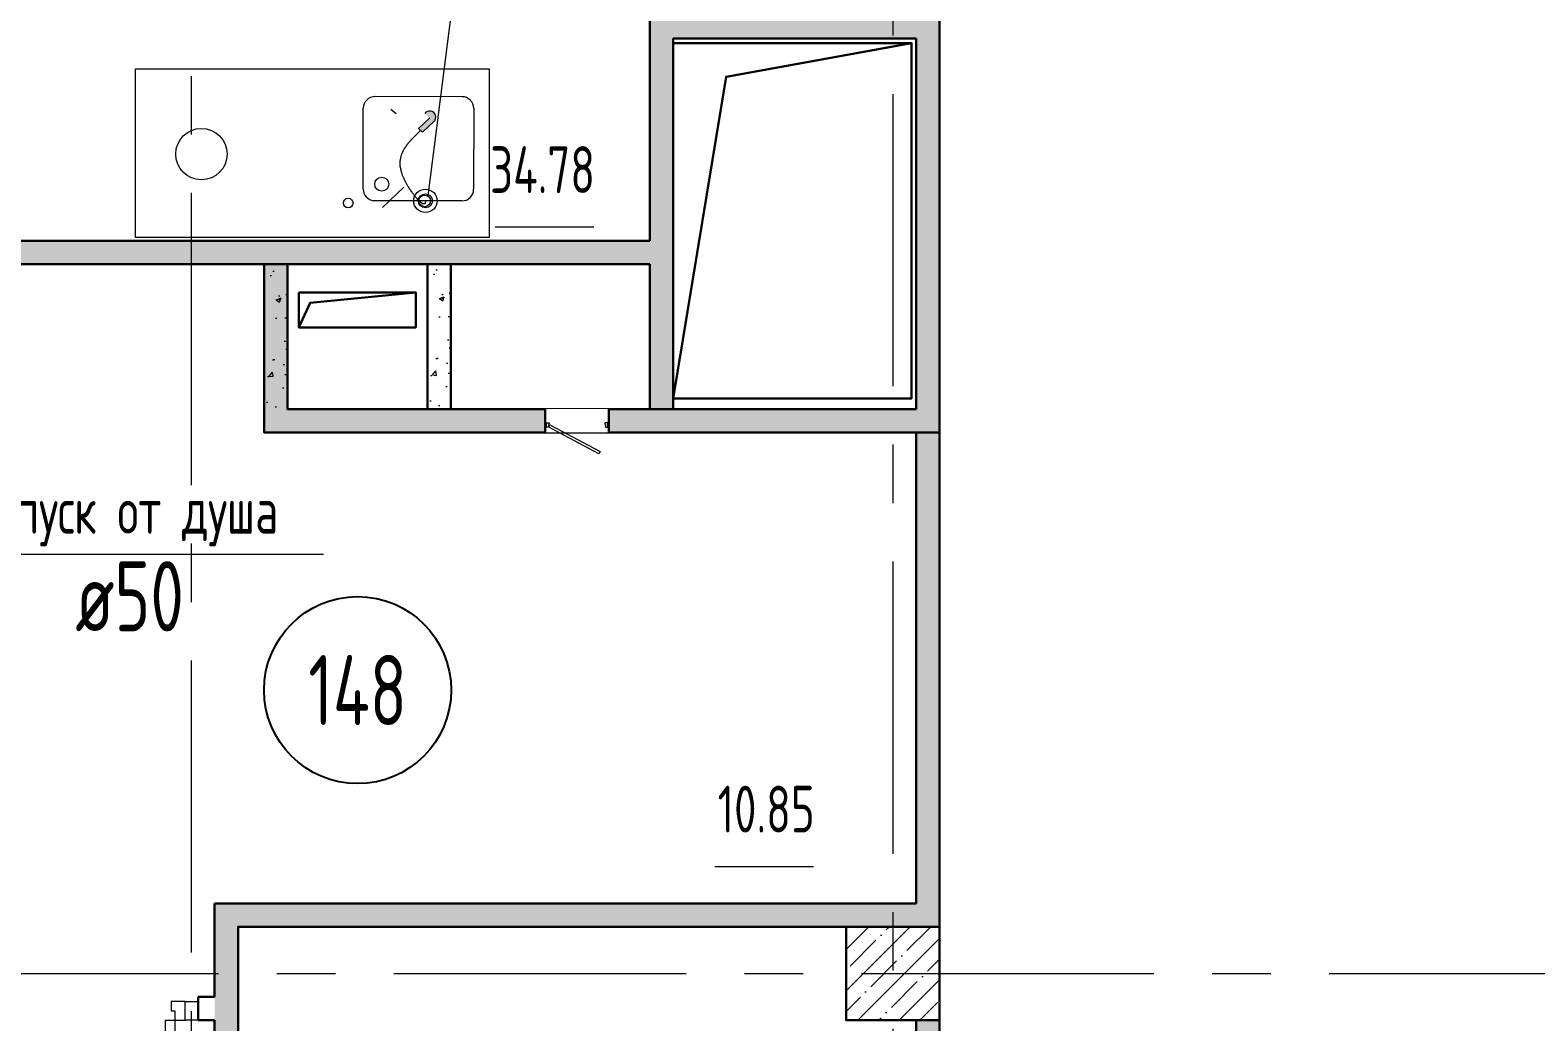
# Model space of a CAD drawing. Header units: millimetres. Extents: x -8689834 to 9419935, y -370377 to 166066.
# Drawn here: x -203923 to -197484, y 106394 to 110637 of the extents above; entities that cross this region are included whole.
import ezdxf
from ezdxf import colors
from ezdxf.entities.mleader import LeaderData, LeaderLine
from ezdxf.enums import TextEntityAlignment as Align
from ezdxf.math import Vec2, Vec3

# ---------------------------------------------------------------- set-up
doc = ezdxf.new("R2010")
doc.units = ezdxf.units.MM
doc.header["$MEASUREMENT"] = 0
doc.linetypes.add('ACAD_ISO03W100', pattern=[30, 12, -18])
doc.linetypes.add('CENTER', pattern=[2, 1.25, -0.25, 0.25, -0.25])
doc.layers.get('0').update_dxf_attribs({"color": 250, "lineweight": 9})
for name, color, linetype, lineweight in [('АР_Двери', 175, 'Continuous', 18), ('АР_Колонны', 250, 'Continuous', 30), ('АР_Колонны Штрих', 250, 'Continuous', 5), ('АР_Маркер экспликации', 239, 'Continuous', 13), ('АР_Номер помещения', 1, 'Continuous', 25), ('АР_Оси', 195, 'Continuous', 9), ('АР_Отметки', 250, 'Continuous', 15), ('АР_Перегородки газоблок', 165, 'Continuous', 30), ('АР_Перегородки газоблок_Штрих', 165, 'Continuous', 5), ('АР_Помещения_площадь', 19, 'Continuous', 9), ('ВК_канализация', 32, 'Continuous', 30), ('Задания на лючки', 32, 'Continuous', 15), ('М_проемы ОВ 4-5эт', 172, 'Continuous', 30), ('ТХ_пищеблок', 30, 'Continuous', 20)]:
    doc.layers.add(name, color=color, linetype=linetype, lineweight=lineweight)
doc.styles.add('ISOCPEUR', font='isocpeur.ttf', dxfattribs={"width": 0.7})
doc.styles.get("Standard").update_dxf_attribs({"font": 'isocpeur.ttf', "width": 0.7})
pattern_1 = [(50, (0, 0), (215.17805, -18.82564), [22.5, -247.5]), (355, (0, 0), (-41.6254, 225.65764), [18, -198]), (100.45144, (17.93, -1.57), (173.55265, 206.832), [19.12206, -210.34263]), (46.1842, (0, 60), (320.1724, -49.65578), [33.75, -371.25]), (96.63564, (26.68, 55.86), (280.3986, 292.2356), [28.6831, -315.51413]), (351.18416, (0, 60), (280.3986, 292.2356), [27, -297]), (21, (30, 45), (179.07212, -120.78567), [22.5, -247.5]), (326, (30, 45), (72.9946, 217.54501), [18, -198]), (71.45144, (44.92, 34.93), (252.06671, 96.75935), [19.12206, -210.34263]), (37.5, (0, 0), (3.647957, 99.868156), [0, -195.6, 0, -201, 0, -198.75]), (7.5, (0, 0), (78.92086, 118.323514), [0, -114.6, 0, -191.1, 0, -75.75]), (327.5, (-66.9, 0), (160.14673, -6.766462), [0, -75, 0, -234, 0, -310.5]), (317.5, (-96.9, 0), (174.95585, 30.031495), [0, -97.5, 0, -155.4, 0, -220.5])]

# ---------------------------------------------------------------- blocks, each defined once
blk = doc.blocks.new('*U50')
at = {"layer": 'АР_Номер помещения', "color": 7}
blk.add_circle((-5584.6, -1809.9), 400, dxfattribs=at)
at = {"layer": 'АР_Помещения_площадь', "color": 7}
blk.add_line((-2993.7, -3156.3), (-3416, -3156.3), dxfattribs=at)
at = {"color": 7, "style": 'ISOCPEUR', "width": 0.7, "flags": 1}
blk.add_attdef('КАТЕГОРИЯ', (-499.2, -2092.2), '', height=250, dxfattribs=at)
at = {"layer": 'АР_Номер помещения', "color": 7, "style": 'ISOCPEUR', "width": 0.7}
blk.add_attdef('НОМЕР_ПОМЕЩЕНИЯ', text='', height=300, dxfattribs=at).set_placement((-5584.6, -1809.9), align=Align.MIDDLE_CENTER)
at = {"layer": 'АР_Помещения_площадь', "color": 7, "lineweight": 30, "width": 0.7, "flags": 104}
blk.add_attdef('ИМЯ_ПОМЕЩЕНИЯ', text='', height=100, dxfattribs=at).set_placement((157.6, 1217.1), align=Align.MIDDLE_CENTER)
at = {"layer": 'АР_Помещения_площадь', "color": 7, "style": 'ISOCPEUR', "width": 0.7}
blk.add_attdef('ПЛОЩАДЬ_ПОМЕЩЕНИЯ', text='', height=200, dxfattribs=at).set_placement((-2988.8, -2909.8), align=Align.MIDDLE_RIGHT)
blk = doc.blocks.new('*U264')
at = {"layer": 'АР_Номер помещения', "color": 7}
blk.add_circle((-1397.9, -1051.9), 400, dxfattribs=at)
at = {"layer": 'АР_Помещения_площадь', "color": 7}
blk.add_line((551.8, -1807.3), (129.5, -1807.3), dxfattribs=at)
at = {"color": 7, "style": 'ISOCPEUR', "width": 0.7, "flags": 1}
blk.add_attdef('КАТЕГОРИЯ', (-499.2, -2092.2), '', height=250, dxfattribs=at)
at = {"layer": 'АР_Номер помещения', "color": 7, "style": 'ISOCPEUR', "width": 0.7}
blk.add_attdef('НОМЕР_ПОМЕЩЕНИЯ', text='', height=300, dxfattribs=at).set_placement((-1397.9, -1051.9), align=Align.MIDDLE_CENTER)
at = {"layer": 'АР_Помещения_площадь', "color": 7, "lineweight": 30, "width": 0.7, "flags": 104}
blk.add_attdef('ИМЯ_ПОМЕЩЕНИЯ', text='', height=100, dxfattribs=at).set_placement((157.6, 1217.1), align=Align.MIDDLE_CENTER)
at = {"layer": 'АР_Помещения_площадь', "color": 7, "style": 'ISOCPEUR', "width": 0.7}
blk.add_attdef('ПЛОЩАДЬ_ПОМЕЩЕНИЯ', text='', height=200, dxfattribs=at).set_placement((556.7, -1560.8), align=Align.MIDDLE_RIGHT)
blk = doc.blocks.new('*U685')
blk.add_lwpolyline([(-100, 80), (-100, 1010), (-140, 1010), (-140, 80)], close=True)
for points in [[(-1130, 0), (-1130, 80), (-1075, 80), (-1075, 0), (-1130, 0)], [(-1075, 80), (-1075, 0), (-1015, 0), (-1015, 40), (-1030, 40), (-1030, 80), (-1075, 80)], [(-55, 80), (-55, 0), (-115, 0), (-115, 40), (-100, 40), (-100, 80), (-55, 80)], [(0, 0), (0, 80), (-55, 80), (-55, 0), (0, 0)]]:
    blk.add_lwpolyline(points)
at = {"linetype": 'ACAD_ISO03W100', "ltscale": 3}
blk.add_arc((-100, 80), 930, 90, 180, dxfattribs=at)
blk = doc.blocks.new('_DotSmall')
at = {"color": 0, "linetype": 'ByBlock', "const_width": 0.5}
blk.add_lwpolyline([(-0.0625, 0, 1), (0.0625, 0, 1)], format="xyb", close=True, dxfattribs=at)
blk = doc.blocks.new('*U1823')
at = {"color": 7}
blk.add_wipeout([(-565, 144), (445, 144), (445, -226), (-565, -226)], dxfattribs=at)
at = {"lineweight": 30}
for p, q in [((-565, 144), (-565, -226)), ((445, 144), (445, -226))]:
    blk.add_line(p, q, dxfattribs=at)
for p, q in [((-530, 60), (-565, 60)), ((-550, 60), (-550, -10)), ((-550, -10), (-550, 60)), ((-510, 60), (-530, 60)), ((-510, 20), (-510, 60)), ((-500, 20), (-510, 20)), ((-500, -10), (-500, 20)), ((380, -10), (380, 20)), ((380, 20), (390, 20)), ((390, 20), (390, 60)), ((390, 60), (410, 60)), ((410, 60), (445, 60)), ((430, 60), (430, -10)), ((430, -10), (430, 60)), ((-565, -10), (-530, -10)), ((-530, -10), (-500, -10)), ((410, -10), (380, -10)), ((445, -10), (410, -10))]:
    blk.add_line(p, q)
blk.add_lwpolyline([(389, 60), (370, 25), (-424, 448), (-406, 483)], close=True)

msp = doc.modelspace()

# ---------------------------------------------------------------- hatches: boundary and pattern name
at = {"layer": 'АР_Колонны Штрих', "ltscale": 100}
h = msp.add_hatch(dxfattribs=at)
h.set_pattern_fill('ANSI35', scale=500)
h.set_pattern_definition([(45, (-1157486.01, 146672.16), (-88.388348, 88.388348), []), (45, (-1157397.63, 146672.16), (-88.388348, 88.388348), [156.25, -31.25, 0, -31.25])])
h.paths.add_polyline_path([(-200033.9, 106800.7), (-200433.9, 106800.7), (-200433.9, 106400.7), (-200033.9, 106400.7)])
at = {"layer": 'АР_Перегородки газоблок_Штрих', "ltscale": 100}
h = msp.add_hatch(dxfattribs=at)
h.set_pattern_fill('AR-CONC', scale=30)
h.set_pattern_definition(pattern_1)
h.paths.add_polyline_path([(-210461.8, 109734.7), (-210361.8, 109634.7)], flags=17)
h.paths.add_polyline_path([(-201173.4, 109734.7), (-201293.4, 109734.7), (-210461.8, 109734.7), (-210361.8, 109634.7), (-202922.4, 109634.7), (-202922.4, 109061.2), (-202922.4, 108915.3), (-200133.9, 108915.3), (-200133.9, 106900.6), (-203133.9, 106900.6), (-203133.9, 104807.7), (-203241.9, 104807.7), (-203241.9, 104707.7), (-203033.9, 104707.7), (-203033.9, 106800.7), (-200033.9, 106800.7), (-200033.9, 110700.9), (-201173.4, 110702.5), (-201273.4, 110702.5), (-201273.4, 109734.7), (-201173.4, 109734.7), (-201173.4, 110062.1), (-201173.4, 110600.9), (-201171.3, 110600.9), (-200133.9, 110600.9), (-200133.9, 109015.3), (-201173.4, 109015.3)])
h.paths.add_polyline_path([(-201273.4, 109634.7), (-201273.4, 109014.7), (-202822.4, 109014.7), (-202822.4, 109634.7)], flags=16)
h.paths.add_polyline_path([(-202970, 109634.7), (-202849.5, 109634.7)], flags=17)
h = msp.add_hatch(dxfattribs=at)
h.set_pattern_fill('AR-CONC', scale=30)
h.set_pattern_definition([(50, (-698.25, -5.25), (215.17805, -18.82564), [22.5, -247.5]), (355, (-698.25, -5.25), (-41.6254, 225.65764), [18, -198]), (100.45144, (-680.32, -6.82), (173.55265, 206.832), [19.12206, -210.34263]), (46.1842, (-698.25, 54.75), (320.1724, -49.65578), [33.75, -371.25]), (96.63564, (-671.57, 50.6), (280.3986, 292.2356), [28.6831, -315.51413]), (351.18416, (-698.25, 54.75), (280.3986, 292.2356), [27, -297]), (21, (-668.25, 39.75), (179.07212, -120.78567), [22.5, -247.5]), (326, (-668.25, 39.75), (72.9946, 217.54501), [18, -198]), (71.45144, (-653.33, 29.69), (252.06671, 96.75935), [19.12206, -210.34263]), (37.5, (-698.25, -5.25), (3.647957, 99.868156), [0, -195.6, 0, -201, 0, -198.75]), (7.5, (-698.25, -5.25), (78.92086, 118.323514), [0, -114.6, 0, -191.1, 0, -75.75]), (327.5, (-765.15, -5.25), (160.14673, -6.766462), [0, -75, 0, -234, 0, -310.5]), (317.5, (-795.15, -5.25), (174.95585, 30.031495), [0, -97.5, 0, -155.4, 0, -220.5])])
h.paths.add_polyline_path([(-202822.4, 109634.7), (-202922.4, 109634.7), (-202922.4, 109010), (-202822.4, 109010)])
h = msp.add_hatch(dxfattribs=at)
h.set_pattern_fill('AR-CONC', scale=30)
h.set_pattern_definition(pattern_1)
h.paths.add_polyline_path([(-202124.1, 109634.7), (-202224.1, 109634.7), (-202224.1, 109015.3), (-202124.1, 109015.3)])
h = msp.add_hatch(dxfattribs=at)
h.set_pattern_fill('AR-CONC', scale=30)
h.set_pattern_definition(pattern_1)
h.paths.add_polyline_path([(-200034.1, 106400.7), (-200133.9, 106400.7), (-200133.9, 100800.7), (-200034.1, 100800.7)])
at = {"layer": 'ТХ_пищеблок', "linetype": 'Continuous', "lineweight": 0}
msp.add_hatch(color=7, dxfattribs=at).paths.add_polyline_path([(-202196.8, 110244.6, 1.103083), (-202235.5, 110279.8), (-202213.2, 110261.2), (-202262, 110215.2), (-202244.7, 110199.3)])

# ---------------------------------------------------------------- linework, layer by layer
at = {"ltscale": 500}
msp.add_lwpolyline([(-203600.4, 111003.1), (-202085.1, 111003.1), (-202222.6, 109927.5)], dxfattribs=at)
at = {"layer": 'АР_Колонны', "color": 7, "ltscale": 100}
msp.add_lwpolyline([(-200433.9, 106800.7), (-200033.9, 106800.7), (-200033.9, 106400.7), (-200433.9, 106400.7)], close=True, dxfattribs=at)
at = {"layer": 'АР_Оси', "color": 7, "linetype": 'CENTER', "ltscale": 1000}
for p, q in [((-203233.8, 135939.9), (-203233.8, 80207.5)), ((-200233.9, 134363.2), (-200233.9, 78630.8)), ((-224367.6, 106600.7), (-141189.2, 106600.7))]:
    msp.add_line(p, q, dxfattribs=at)
at = {"layer": 'АР_Перегородки газоблок', "color": 7, "ltscale": 100}
for p, q in [((-200133.9, 110600.9), (-201173.4, 110600.9)), ((-201173.4, 110600.9), (-201173.4, 109015.3)), ((-200133.9, 109015.3), (-200133.9, 110600.9)), ((-210361.8, 109634.7), (-201273.4, 109634.7)), ((-200133.9, 108915.3), (-200133.9, 106900.6)), ((-200133.9, 106900.6), (-203133.9, 106900.6)), ((-203133.9, 106500.7), (-203133.9, 106900.6)), ((-203204.4, 106400.7), (-203204.4, 106500.7)), ((-203204.4, 106500.7), (-203133.9, 106500.7)), ((-203204.4, 106400.7), (-203133.9, 106400.7)), ((-203133.9, 104807.7), (-203133.9, 106400.7))]:
    msp.add_line(p, q, dxfattribs=at)
for points in [[(-201273.4, 109734.7), (-201273.4, 115007.2)], [(-200033.9, 110701), (-200033.9, 106800.7), (-203033.9, 106800.7), (-203033.9, 104707.7)], [(-210461.8, 109734.7), (-201273.4, 109734.7)], [(-200033.9, 108915.3), (-202922.4, 108915.3), (-202922.4, 109634.7)], [(-200133.9, 109015.3), (-202822.4, 109015.3), (-202822.4, 109634.7)], [(-202224.1, 109014.7), (-202224.1, 109634.7)], [(-202124.1, 109015.3), (-202124.1, 109634.7)], [(-201273.4, 109015.3), (-201273.4, 109634.7)], [(-203133.9, 106400.6), (-203133.9, 106400.7)], [(-200133.9, 106400.7), (-200133.9, 100800.7)], [(-200033.9, 106400.7), (-200033.9, 100800.7)]]:
    msp.add_lwpolyline(points, dxfattribs=at)
at = {"layer": 'ВК_канализация', "color": 18, "lineweight": 13, "ltscale": 500, "true_color": 0x000000, "elevation": 0}
msp.add_lwpolyline([(-205229.7, 109303.4), (-204183.1, 108395.1), (-202667.8, 108395.1)], dxfattribs=at)
at = {"layer": 'ВК_канализация', "color": 30, "lineweight": 13, "ltscale": 500, "true_color": 0xf26722}
msp.add_circle((-202235.6, 109906.1), 25, dxfattribs=at)
at = {"layer": 'М_проемы ОВ 4-5эт', "color": 7}
for points in [[(-201173.4, 109061.2), (-200153.9, 109061.2), (-200153.9, 110581.1), (-201173.4, 110581.1)], [(-202774.1, 109514.7), (-202274.1, 109514.7), (-202274.1, 109364.7), (-202774.1, 109364.7)]]:
    msp.add_lwpolyline(points, close=True, dxfattribs=at)
for points in [[(-201173.4, 109061.2), (-200946.8, 110437.3), (-200153.9, 110581.1)], [(-202774.1, 109364.7), (-202725.9, 109470.5), (-202274.1, 109514.7)]]:
    msp.add_lwpolyline(points, dxfattribs=at)
at = {"layer": 'ТХ_пищеблок', "color": 7, "linetype": 'Continuous', "lineweight": 0}
for p, q in [((-202498.7, 109956.5), (-202498.1, 110302.2)), ((-202075.9, 110351.6), (-202448, 110352.2)), ((-202380, 110298.3), (-202357.7, 110279.7)), ((-202026, 110302), (-202026.6, 109955.7)), ((-202262, 110215.2), (-202213.2, 110261.2)), ((-202244.7, 110199.3), (-202195.9, 110245.4)), ((-202262, 110215.2), (-202244.7, 110199.3)), ((-202416.7, 109878), (-202325.2, 109964.1)), ((-202076.5, 109906.2), (-202455.1, 109906.8))]:
    msp.add_line(p, q, dxfattribs=at)
at = {"layer": 'ТХ_пищеблок', "color": 7}
msp.add_lwpolyline([(-203472.3, 110471), (-201960.3, 110471), (-201960.3, 109749), (-203472.3, 109749)], close=True, dxfattribs=at)
at = {"layer": 'ТХ_пищеблок', "color": 7, "linetype": 'Continuous', "lineweight": 0}
msp.add_lwpolyline([(-202232, 109906.1), (-202232, 109904.1), (-202232, 109903.1), (-202232, 109901.1), (-202233, 109900.1), (-202233, 109899.1), (-202233, 109897.1), (-202233, 109896.1), (-202234, 109896.1), (-202234, 109895.1), (-202235, 109894.1), (-202236.1, 109893.1), (-202237.1, 109893.1), (-202238.1, 109893.1), (-202239.1, 109893.1), (-202240.1, 109893.1), (-202241.1, 109893.1), (-202242.1, 109893.1), (-202243, 109894.1), (-202244, 109894.1), (-202246, 109895.1), (-202247, 109896.1), (-202248, 109897.1), (-202249, 109897.1), (-202251, 109898.1), (-202252, 109899.1), (-202253, 109901.1), (-202255, 109902.1), (-202256, 109903.1), (-202258, 109904.1), (-202259, 109906.1), (-202261, 109907.1), (-202262, 109909.1), (-202264, 109911.1), (-202266, 109912.1), (-202267, 109914.1), (-202269, 109916.1), (-202271, 109918.1), (-202272, 109920.1), (-202274, 109922.1), (-202276, 109924.1), (-202277, 109926.1), (-202279, 109928.1), (-202281, 109930.2), (-202282, 109932.2), (-202284, 109935.2), (-202286, 109937.2), (-202288, 109939.2), (-202289, 109942.2), (-202291, 109944.2), (-202293, 109946.2), (-202294, 109949.2), (-202296, 109951.2), (-202298, 109954.2), (-202299.9, 109956.2), (-202300.9, 109959.2), (-202302.9, 109962.2), (-202303.9, 109964.2), (-202305.9, 109967.2), (-202307.9, 109969.2), (-202308.9, 109972.2), (-202310.9, 109975.2), (-202311.9, 109977.2), (-202313.9, 109980.2), (-202314.9, 109983.2), (-202316.9, 109985.2), (-202317.9, 109988.2), (-202318.9, 109991.2), (-202320.9, 109993.2), (-202321.9, 109996.2), (-202322.9, 109998.2), (-202323.9, 110001.2), (-202324.9, 110004.2), (-202326.9, 110006.2), (-202327.9, 110009.2), (-202328.9, 110011.2), (-202329.9, 110014.2), (-202330.9, 110016.2), (-202330.8, 110019.2), (-202331.8, 110021.2), (-202332.8, 110024.2), (-202333.8, 110026.2), (-202334.8, 110028.2), (-202334.8, 110031.2), (-202335.8, 110033.2), (-202335.8, 110035.2), (-202336.8, 110038.2), (-202336.8, 110040.2), (-202337.8, 110042.2), (-202337.8, 110045.2), (-202338.8, 110047.2), (-202338.8, 110049.2), (-202338.8, 110051.2), (-202339.8, 110053.2), (-202339.8, 110056.2), (-202339.8, 110058.2), (-202339.8, 110060.2), (-202339.8, 110062.2), (-202339.8, 110064.2), (-202339.8, 110066.2), (-202339.8, 110068.2), (-202339.8, 110070.2), (-202339.8, 110072.2), (-202339.8, 110074.2), (-202339.8, 110076.2), (-202339.8, 110078.2), (-202338.7, 110080.2), (-202338.7, 110082.2), (-202338.7, 110084.2), (-202338.7, 110086.2), (-202337.7, 110088.2), (-202337.7, 110090.2), (-202337.7, 110092.2), (-202336.7, 110094.2), (-202336.7, 110095.2), (-202335.7, 110097.2), (-202335.7, 110099.2), (-202334.7, 110101.2), (-202334.7, 110103.2), (-202333.7, 110105.2), (-202332.7, 110106.2), (-202332.7, 110108.2), (-202331.7, 110110.2), (-202330.7, 110112.2), (-202330.7, 110113.2), (-202329.7, 110115.2), (-202328.7, 110117.2), (-202327.7, 110118.2), (-202326.7, 110120.2), (-202326.7, 110122.2), (-202325.7, 110123.2), (-202324.7, 110125.2), (-202323.7, 110127.2), (-202322.7, 110128.2), (-202321.7, 110130.2), (-202320.7, 110131.2), (-202319.7, 110133.2), (-202318.7, 110135.2), (-202317.7, 110136.2), (-202316.7, 110138.2), (-202315.7, 110139.2), (-202314.7, 110141.2), (-202313.6, 110142.2), (-202312.6, 110144.2), (-202311.6, 110145.2), (-202310.6, 110147.2), (-202308.6, 110148.2), (-202307.6, 110150.2), (-202306.6, 110151.2), (-202305.6, 110153.2), (-202304.6, 110154.2), (-202303.6, 110156.2), (-202301.6, 110157.2), (-202300.6, 110159.2), (-202299.6, 110160.2), (-202298.6, 110161.2), (-202296.6, 110163.2), (-202295.6, 110164.2), (-202294.6, 110166.2), (-202293.6, 110167.2), (-202291.6, 110168.2), (-202290.6, 110170.2), (-202289.6, 110171.2), (-202287.6, 110173.2), (-202286.6, 110174.2), (-202285.6, 110175.2), (-202283.6, 110177.2), (-202282.6, 110178.2), (-202281.6, 110179.2), (-202279.6, 110181.2), (-202278.6, 110182.1), (-202277.6, 110183.1), (-202275.6, 110185.1), (-202274.6, 110186.1), (-202273.6, 110187.1), (-202271.6, 110189.1), (-202270.6, 110190.1), (-202269.6, 110191.1), (-202267.6, 110193.1), (-202266.6, 110194.1), (-202265.6, 110195.1), (-202263.6, 110197.1), (-202262.6, 110198.1), (-202261.6, 110199.1), (-202259.6, 110201.1), (-202258.6, 110202.1), (-202257.6, 110203.1), (-202255.5, 110205.1), (-202254.5, 110206.1), (-202253.5, 110207.1)], dxfattribs=at)
at = {"layer": 'ТХ_пищеблок', "color": 7}
msp.add_circle((-203190.3, 110106), 110, dxfattribs=at)
at = {"layer": 'ТХ_пищеблок', "color": 7, "linetype": 'Continuous', "lineweight": 0}
for centre, radius in [((-202419.4, 109977.6), 30.1), ((-202562.7, 109896.5), 20.7), ((-202232.5, 109906.2), 50), ((-202232.5, 109906.2), 30)]:
    msp.add_circle(centre, radius, dxfattribs=at)
for centre, radius, start, end in [((-202448.1, 110302.2), 50, 89.90755, 179.90755), ((-202076, 110301.6), 50, 359.90748, 89.90748), ((-202214.4, 110264.1), 26.3, 314.63282, 143.33665), ((-202448.8, 109956.3), 49.8, 179.81942, 263.58895), ((-202075.8, 109955.5), 49.3, 269.07965, 0.25037)]:
    msp.add_arc(centre, radius, start, end, dxfattribs=at)

# ---------------------------------------------------------------- block references
at = {"layer": 'АР_Двери', "color": 7, "xscale": -1, "rotation": 180}
msp.add_blockref('*U685', (-203204.4, 106480.7), dxfattribs=at)
at = {"layer": 'АР_Маркер экспликации', "color": 7}
ref = msp.add_blockref('*U50', (-198518.6, 112949.5), dxfattribs=at)
ref.add_attrib('НОМЕР_ПОМЕЩЕНИЯ', '152', dxfattribs={"layer": 'АР_Номер помещения', "color": 7, "height": 300, "style": 'ISOCPEUR', "width": 0.7}).set_placement((-204103.1, 111139.6), align=Align.MIDDLE_CENTER)
ref.add_attrib('ПЛОЩАДЬ_ПОМЕЩЕНИЯ', '34.78', dxfattribs={"layer": 'АР_Помещения_площадь', "color": 7, "height": 200, "style": 'ISOCPEUR', "width": 0.7}).set_placement((-201507.3, 110039.7), align=Align.MIDDLE_RIGHT)
ref = msp.add_blockref('*U264', (-201124.5, 108864.8), dxfattribs=at)
ref.add_attrib('НОМЕР_ПОМЕЩЕНИЯ', '148', dxfattribs={"layer": 'АР_Номер помещения', "color": 7, "height": 300, "style": 'ISOCPEUR', "width": 0.7}).set_placement((-202522.5, 107812.9), align=Align.MIDDLE_CENTER)
ref.add_attrib('ПЛОЩАДЬ_ПОМЕЩЕНИЯ', '10.85', dxfattribs={"layer": 'АР_Помещения_площадь', "color": 7, "height": 200, "style": 'ISOCPEUR', "width": 0.7}).set_placement((-200567.8, 107303.9), align=Align.MIDDLE_RIGHT)

# ---------------------------------------------------------------- texts
at = {"layer": 'ВК_канализация', "color": 18, "ltscale": 100, "true_color": 0x000000, "attachment_point": 4, "style": 'ISOCPEUR'}
for s, insert, char_height, width in [('Опуск от душа', (-204102.2, 108554.8), 200, 5891.51), ('\\pxi-1,l1,t1,5;ø50', (-203729.6, 108214.4), 300, 7500)]:
    msp.add_mtext(s, dxfattribs=dict(at, insert=insert, char_height=char_height, width=width))

# ---------------------------------------------------------------- leaders
at = {"layer": 'АР_Отметки', "color": 7}
ml = msp.add_multileader_mtext('Standard', dxfattribs=at)
ml.set_content('{\\W0.8;-2,730}', color=7, style='ISOCPEUR')
ml.set_leader_properties(color=256, linetype='Continuous', lineweight=-1)
ml.set_arrow_properties(name='DOTSMALL')
ml.build(insert=Vec2(0, 0))
ml.multileader.update_dxf_attribs({"has_text_frame": 1, "text_left_attachment_type": 4, "text_right_attachment_type": 4, "dogleg_length": 100, "arrow_head_size": 180})
ctx = ml.context
ctx.base_point, ctx.char_height, ctx.arrow_head_size, ctx.landing_gap_size, ctx.plane_origin = Vec3(-314791.3, 121809, 0), 250, 180, 50, Vec3(-319449.8, 117956.7, 0)
ctx.left_attachment, ctx.right_attachment = 4, 4
notes = []
notes.append((ctx, [(0, (0, 0, 0), (0, 0), (1, 0), 1, [])]))
ctx.mtext.insert, ctx.mtext.width, ctx.mtext.defined_height, ctx.mtext.line_spacing_style, ctx.mtext.flow_direction = Vec3(-314741.3, 122142.4, 0), 769.989, 343.9, 2, 5
for ctx, leaders in notes:
    for number, flags, end, landing, length, lines in leaders:
        leader = LeaderData()
        leader.index, (leader.has_last_leader_line, leader.has_dogleg_vector, leader.attachment_direction) = number, flags
        leader.last_leader_point, leader.dogleg_vector, leader.dogleg_length = Vec3(end), Vec3(landing), length
        for number, points, colour, breaks in lines:
            line = LeaderLine()
            line.index, line.vertices, line.color, line.breaks = number, Vec3.list(points), colors.encode_raw_color(colour), breaks
            leader.lines.append(line)
        ctx.leaders.append(leader)

# ---------------------------------------------------------------- next in the draw order: block references
at = {"layer": 'Задания на лючки', "color": 7, "xscale": 0.2701273999331003, "yscale": 0.2701273999331003, "zscale": 0.2701273999331003, "rotation": 180.0022807060942}
msp.add_blockref('*U1823', (-201600.4, 108954.2), dxfattribs=at)

# ---------------------------------------------------------------- next in the draw order: leaders
at = {"layer": 'АР_Отметки', "color": 7}
ml = msp.add_multileader_mtext('Standard', dxfattribs=at)
ml.set_content('-0,125', color=7, style='ISOCPEUR')
ml.set_leader_properties(color=256, linetype='Continuous', lineweight=-1)
ml.set_arrow_properties(name='DOTSMALL')
ml.build(insert=Vec2(0, 0))
ml.multileader.update_dxf_attribs({"has_text_frame": 1, "text_left_attachment_type": 4, "text_right_attachment_type": 4, "dogleg_length": 100, "arrow_head_size": 180})
ctx = ml.context
ctx.base_point, ctx.char_height, ctx.arrow_head_size, ctx.landing_gap_size, ctx.plane_origin = Vec3(-204881.2, 122200.4), 250, 180, 50, Vec3(-207042.4, 121251.7)
ctx.left_attachment, ctx.right_attachment = 4, 4
notes = []
notes.append((ctx, [(0, (0, 0, 0), (0, 0), (1, 0), 1, [])]))
ctx.mtext.insert, ctx.mtext.width, ctx.mtext.line_spacing_style, ctx.mtext.flow_direction = Vec3(-204831.2, 122533.8), 852.697, 2, 5
ml = msp.add_multileader_mtext('Standard', dxfattribs=at)
ml.set_content('{\\W0.8;-2,430}', color=7, style='ISOCPEUR')
ml.set_leader_properties(color=256, linetype='Continuous', lineweight=-1)
ml.set_arrow_properties(name='DOTSMALL')
ml.build(insert=Vec2(0, 0))
ml.multileader.update_dxf_attribs({"has_text_frame": 1, "text_left_attachment_type": 4, "text_right_attachment_type": 4, "dogleg_length": 100, "arrow_head_size": 180})
ctx = ml.context
ctx.base_point, ctx.char_height, ctx.arrow_head_size, ctx.landing_gap_size, ctx.plane_origin = Vec3(-301002.2, 120038.6), 250, 180, 50, Vec3(-299949.6, 118383.4)
ctx.left_attachment, ctx.right_attachment = 4, 4
notes.append((ctx, [(0, (0, 0, 0), (0, 0), (1, 0), 1, [])]))
ctx.mtext.insert, ctx.mtext.width, ctx.mtext.line_spacing_style, ctx.mtext.flow_direction = Vec3(-300952.2, 120371.9), 852.697, 2, 5
ml = msp.add_multileader_mtext('Standard', dxfattribs=at)
ml.set_content('{\\W0.8;-2,430}', color=7, style='ISOCPEUR')
ml.set_leader_properties(color=256, linetype='Continuous', lineweight=-1)
ml.set_arrow_properties(name='DOTSMALL')
ml.build(insert=Vec2(0, 0))
ml.multileader.update_dxf_attribs({"has_text_frame": 1, "text_left_attachment_type": 4, "text_right_attachment_type": 4, "dogleg_length": 100, "arrow_head_size": 180})
ctx = ml.context
ctx.base_point, ctx.char_height, ctx.arrow_head_size, ctx.landing_gap_size, ctx.plane_origin = Vec3(-336711.9, 117132.7), 250, 180, 50, Vec3(-335659.2, 115477.5)
ctx.left_attachment, ctx.right_attachment = 4, 4
notes.append((ctx, [(0, (0, 0, 0), (0, 0), (1, 0), 1, [])]))
ctx.mtext.insert, ctx.mtext.width, ctx.mtext.line_spacing_style, ctx.mtext.flow_direction = Vec3(-336661.9, 117466), 852.697, 2, 5
ml = msp.add_multileader_mtext('Standard', dxfattribs=at)
ml.set_content('{\\W0.8;-2,480}', color=7, style='ISOCPEUR')
ml.set_leader_properties(color=256, linetype='Continuous', lineweight=-1)
ml.set_arrow_properties(name='DOTSMALL')
ml.build(insert=Vec2(0, 0))
ml.multileader.update_dxf_attribs({"has_text_frame": 1, "text_left_attachment_type": 4, "text_right_attachment_type": 4, "dogleg_length": 100, "arrow_head_size": 180})
ctx = ml.context
ctx.base_point, ctx.char_height, ctx.arrow_head_size, ctx.landing_gap_size, ctx.plane_origin = Vec3(-302447.5, 114255.1), 250, 180, 50, Vec3(-301394.8, 112599.9)
ctx.left_attachment, ctx.right_attachment = 4, 4
notes.append((ctx, [(0, (0, 0, 0), (0, 0), (1, 0), 1, [])]))
ctx.mtext.insert, ctx.mtext.width, ctx.mtext.line_spacing_style, ctx.mtext.flow_direction = Vec3(-302397.5, 114588.4), 852.697, 2, 5
for ctx, leaders in notes:
    for number, flags, end, landing, length, lines in leaders:
        leader = LeaderData()
        leader.index, (leader.has_last_leader_line, leader.has_dogleg_vector, leader.attachment_direction) = number, flags
        leader.last_leader_point, leader.dogleg_vector, leader.dogleg_length = Vec3(end), Vec3(landing), length
        for number, points, colour, breaks in lines:
            line = LeaderLine()
            line.index, line.vertices, line.color, line.breaks = number, Vec3.list(points), colors.encode_raw_color(colour), breaks
            leader.lines.append(line)
        ctx.leaders.append(leader)

doc.saveas('drawing.dxf')
